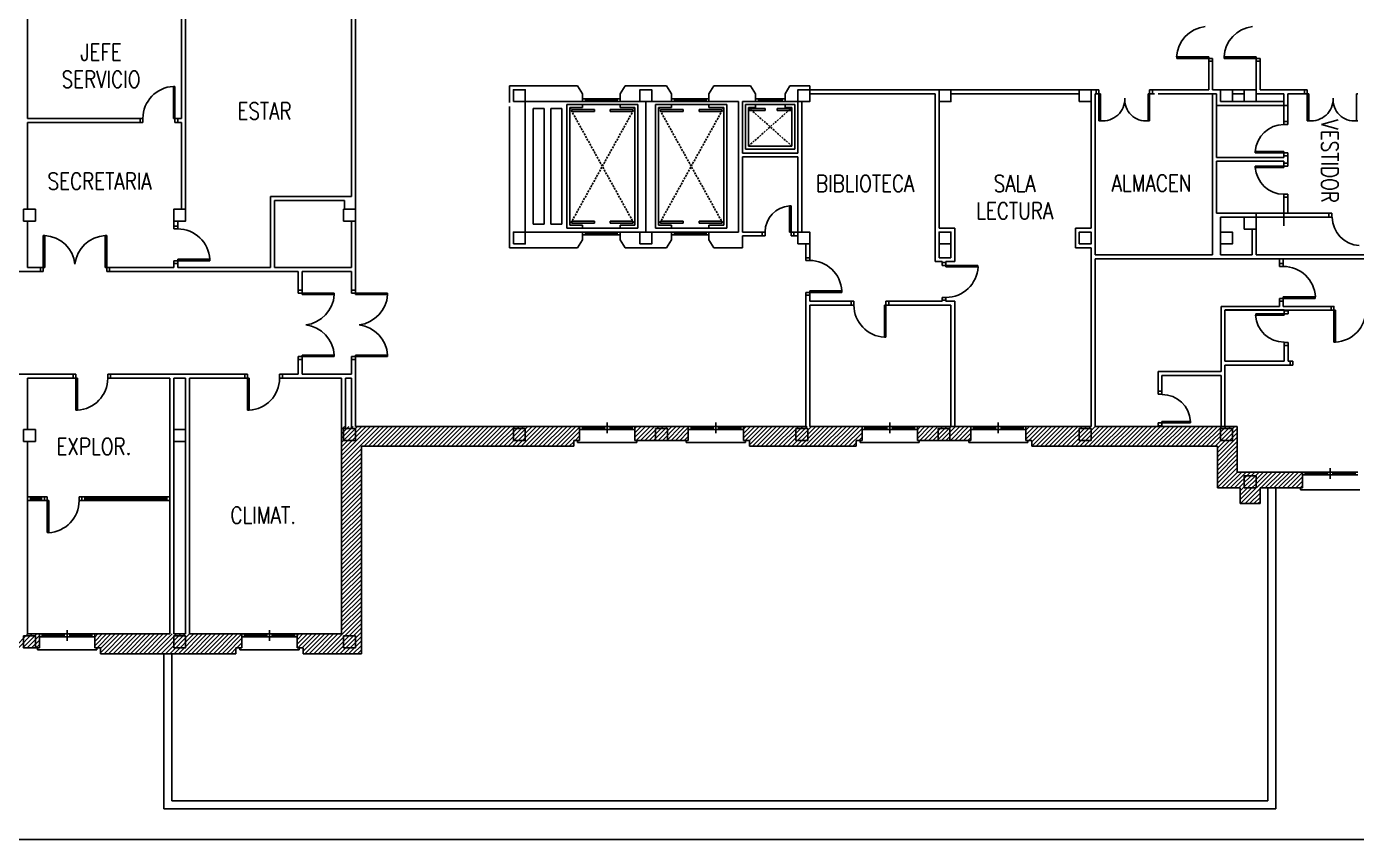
# Model space of a CAD drawing. Extents: x 0 to 420, y 0 to 297.
# Drawn here: x 180.2 to 314.9, y 0 to 82.3 of the extents above; entities that cross this region are included whole.
import ezdxf
from ezdxf.enums import TextEntityAlignment as Align

# ---------------------------------------------------------------- set-up
doc = ezdxf.new("R2010")
doc.units = 0
doc.header["$LTSCALE"] = 0.8
doc.header["$MEASUREMENT"] = 0
doc.linetypes.add('RAYITAS', pattern=[0.375, 0.25, -0.125])
doc.layers.get('0').update_dxf_attribs({"linetype": 'CONTINUOUS'})
doc.layers.add('PLANTA-EDIFICIO', color=7, linetype='CONTINUOUS')
doc.layers.add('USO-EDIFICIO', color=7, linetype='CONTINUOUS')
doc.styles.add('ROMANS', font='ROMANS.shx', dxfattribs={"width": 0.8, "height": 1.7})

# ---------------------------------------------------------------- blocks, each defined once
blk = doc.blocks.new('*X12')
at = {"color": 0}
for p, q in [((178.94, 19.4), (180.34, 20.8)), ((179.38, 19.4), (180.78, 20.8)), ((179.82, 19.4), (181.22, 20.8)), ((180.26, 19.4), (181.5, 20.63)), ((187.1, 20.49), (187.41, 20.8)), ((187.1, 20.05), (187.85, 20.8)), ((187.1, 19.6), (188.3, 20.8)), ((187.34, 19.4), (188.74, 20.8)), ((187.7, 19.32), (189.18, 20.8)), ((187.7, 18.88), (189.62, 20.8)), ((188.06, 18.8), (190.06, 20.8)), ((188.51, 18.8), (190.51, 20.8)), ((188.95, 18.8), (190.95, 20.8)), ((189.39, 18.8), (191.39, 20.8)), ((189.83, 18.8), (191.83, 20.8)), ((190.27, 18.8), (192.27, 20.8)), ((190.72, 18.8), (192.72, 20.8)), ((191.16, 18.8), (193.16, 20.8)), ((191.6, 18.8), (193.6, 20.8)), ((192.04, 18.8), (194.04, 20.8)), ((192.48, 18.8), (194.48, 20.8)), ((192.93, 18.8), (194.93, 20.8)), ((193.37, 18.8), (195.37, 20.8)), ((193.81, 18.8), (195.81, 20.8)), ((194.25, 18.8), (196.25, 20.8)), ((194.69, 18.8), (196.69, 20.8)), ((195.13, 18.8), (197.13, 20.8)), ((195.58, 18.8), (197.58, 20.8)), ((196.02, 18.8), (198.02, 20.8)), ((196.46, 18.8), (198.46, 20.8)), ((196.9, 18.8), (198.9, 20.8)), ((197.34, 18.8), (199.34, 20.8)), ((197.79, 18.8), (199.79, 20.8)), ((198.23, 18.8), (200.23, 20.8)), ((198.67, 18.8), (200.67, 20.8)), ((199.11, 18.8), (201.11, 20.8)), ((199.55, 18.8), (201.55, 20.8)), ((200, 18.8), (202, 20.8)), ((200.44, 18.8), (202, 20.36)), ((180.71, 19.4), (181.5, 20.19)), ((181.15, 19.4), (181.5, 19.75)), ((200.88, 18.8), (201.4, 19.32)), ((201.32, 18.8), (201.4, 18.88)), ((201.48, 19.4), (202, 19.92)), ((201.92, 19.4), (202, 19.48))]:
    blk.add_line(p, q, dxfattribs=at)
blk = doc.blocks.new('*X15')
at = {"color": 0}
for p, q in [((212.1, 37.97), (215.93, 41.8)), ((212.1, 38.42), (215.48, 41.8)), ((212.1, 38.86), (215.04, 41.8)), ((212.1, 39.3), (214.6, 41.8)), ((212.1, 39.74), (214.16, 41.8)), ((212.1, 40.18), (213.72, 41.8)), ((212.1, 40.63), (213.27, 41.8)), ((212.1, 41.07), (212.83, 41.8)), ((212.1, 41.51), (212.39, 41.8)), ((214.37, 39.8), (216.37, 41.8)), ((214.81, 39.8), (216.81, 41.8)), ((215.25, 39.8), (217.25, 41.8)), ((215.69, 39.8), (217.69, 41.8)), ((216.13, 39.8), (218.13, 41.8)), ((216.58, 39.8), (218.58, 41.8)), ((217.02, 39.8), (219.02, 41.8)), ((217.46, 39.8), (219.46, 41.8)), ((217.9, 39.8), (219.9, 41.8)), ((218.34, 39.8), (220.34, 41.8)), ((218.79, 39.8), (220.79, 41.8)), ((219.23, 39.8), (221.23, 41.8)), ((219.67, 39.8), (221.67, 41.8)), ((220.11, 39.8), (222.11, 41.8)), ((220.55, 39.8), (222.55, 41.8)), ((221, 39.8), (223, 41.8)), ((221.44, 39.8), (223.44, 41.8)), ((221.88, 39.8), (223.88, 41.8)), ((222.32, 39.8), (224.32, 41.8)), ((222.76, 39.8), (224.76, 41.8)), ((223.21, 39.8), (225.21, 41.8)), ((223.65, 39.8), (225.65, 41.8)), ((224.09, 39.8), (226.09, 41.8)), ((224.53, 39.8), (226.53, 41.8)), ((224.97, 39.8), (226.97, 41.8)), ((225.42, 39.8), (227.42, 41.8)), ((225.86, 39.8), (227.86, 41.8)), ((226.3, 39.8), (228.3, 41.8)), ((226.74, 39.8), (228.74, 41.8)), ((227.18, 39.8), (229.18, 41.8)), ((227.63, 39.8), (229.63, 41.8)), ((228.07, 39.8), (230.07, 41.8)), ((228.51, 39.8), (230.51, 41.8)), ((228.95, 39.8), (230.95, 41.8)), ((229.39, 39.8), (231.39, 41.8)), ((229.83, 39.8), (231.83, 41.8)), ((230.28, 39.8), (232.28, 41.8)), ((230.72, 39.8), (232.72, 41.8)), ((231.16, 39.8), (233.16, 41.8)), ((231.6, 39.8), (233.6, 41.8)), ((232.04, 39.8), (234.04, 41.8)), ((232.49, 39.8), (234.49, 41.8)), ((232.93, 39.8), (234.93, 41.8)), ((233.37, 39.8), (235.37, 41.8)), ((233.81, 39.8), (235.81, 41.8)), ((234.25, 39.8), (236.2, 41.75)), ((241.8, 40.72), (242.88, 41.8)), ((241.8, 41.16), (242.44, 41.8)), ((241.8, 41.6), (242, 41.8)), ((241.93, 40.4), (243.33, 41.8)), ((242.37, 40.4), (243.77, 41.8)), ((242.81, 40.4), (244.21, 41.8)), ((243.25, 40.4), (244.65, 41.8)), ((243.69, 40.4), (245.09, 41.8)), ((244.14, 40.4), (245.54, 41.8)), ((244.58, 40.4), (245.98, 41.8)), ((245.02, 40.4), (246.42, 41.8)), ((245.46, 40.4), (246.86, 41.8)), ((252.8, 40.67), (253.93, 41.8)), ((252.8, 41.11), (253.49, 41.8)), ((252.8, 41.55), (253.05, 41.8)), ((252.97, 40.4), (254.37, 41.8)), ((253.4, 39.94), (255.26, 41.8)), ((253.4, 40.38), (254.82, 41.8)), ((253.7, 39.8), (255.7, 41.8)), ((254.14, 39.8), (256.14, 41.8)), ((254.58, 39.8), (256.58, 41.8)), ((255.03, 39.8), (257.03, 41.8)), ((255.47, 39.8), (257.47, 41.8)), ((255.91, 39.8), (257.91, 41.8)), ((256.35, 39.8), (258.35, 41.8)), ((256.79, 39.8), (258.79, 41.8)), ((257.24, 39.8), (259.24, 41.8)), ((257.68, 39.8), (259.68, 41.8)), ((258.12, 39.8), (260.12, 41.8)), ((258.56, 39.8), (260.56, 41.8)), ((259, 39.8), (261, 41.8)), ((259.45, 39.8), (261.45, 41.8)), ((259.89, 39.8), (261.89, 41.8)), ((260.33, 39.8), (262.33, 41.8)), ((260.77, 39.8), (262.77, 41.8)), ((261.21, 39.8), (263.21, 41.8)), ((261.65, 39.8), (263.65, 41.8)), ((262.1, 39.8), (264.1, 41.8)), ((262.54, 39.8), (264.54, 41.8)), ((270.4, 40.59), (271.61, 41.8)), ((270.4, 41.03), (271.17, 41.8)), ((270.4, 41.47), (270.73, 41.8)), ((270.65, 40.4), (272.05, 41.8)), ((271.09, 40.4), (272.49, 41.8)), ((271.54, 40.4), (272.94, 41.8)), ((271.98, 40.4), (273.38, 41.8)), ((272.42, 40.4), (273.82, 41.8)), ((272.86, 40.4), (274.26, 41.8)), ((273.3, 40.4), (274.7, 41.8)), ((273.75, 40.4), (275.15, 41.8)), ((274.19, 40.4), (275.59, 41.8)), ((281.4, 40.54), (282.66, 41.8)), ((281.4, 40.98), (282.22, 41.8)), ((281.4, 41.43), (281.77, 41.8)), ((281.7, 40.4), (283.1, 41.8)), ((282, 39.82), (283.98, 41.8)), ((282, 40.26), (283.54, 41.8)), ((282.43, 39.8), (284.43, 41.8)), ((282.87, 39.8), (284.87, 41.8)), ((283.31, 39.8), (285.31, 41.8)), ((283.75, 39.8), (285.75, 41.8)), ((284.19, 39.8), (286.19, 41.8)), ((284.64, 39.8), (286.64, 41.8)), ((285.08, 39.8), (287.08, 41.8)), ((285.52, 39.8), (287.52, 41.8)), ((285.96, 39.8), (287.96, 41.8)), ((286.4, 39.8), (288.4, 41.8)), ((286.85, 39.8), (288.85, 41.8)), ((287.29, 39.8), (289.29, 41.8)), ((287.73, 39.8), (289.73, 41.8)), ((288.17, 39.8), (290.17, 41.8)), ((288.61, 39.8), (290.61, 41.8)), ((289.06, 39.8), (291.06, 41.8)), ((289.5, 39.8), (291.5, 41.8)), ((289.94, 39.8), (291.94, 41.8)), ((290.38, 39.8), (292.38, 41.8)), ((290.82, 39.8), (292.82, 41.8)), ((291.26, 39.8), (293.26, 41.8)), ((291.71, 39.8), (293.71, 41.8)), ((292.15, 39.8), (294.15, 41.8)), ((292.59, 39.8), (294.59, 41.8)), ((293.03, 39.8), (295.03, 41.8)), ((293.47, 39.8), (295.47, 41.8)), ((293.92, 39.8), (295.92, 41.8)), ((294.36, 39.8), (296.36, 41.8)), ((294.8, 39.8), (296.8, 41.8)), ((295.24, 39.8), (297.24, 41.8)), ((295.68, 39.8), (297.68, 41.8)), ((296.13, 39.8), (298.13, 41.8)), ((296.57, 39.8), (298.57, 41.8)), ((297.01, 39.8), (299.01, 41.8)), ((297.45, 39.8), (299.45, 41.8)), ((297.89, 39.8), (299.89, 41.8)), ((298.34, 39.8), (300.34, 41.8)), ((298.78, 39.8), (300.78, 41.8)), ((299.22, 39.8), (301.22, 41.8)), ((299.66, 39.8), (301.66, 41.8)), ((300.1, 39.8), (302.1, 41.8)), ((300.55, 39.8), (302.55, 41.8)), ((234.7, 39.8), (236.2, 41.3)), ((235.74, 40.4), (236.2, 40.86)), ((236.18, 40.4), (236.2, 40.42)), ((245.9, 40.4), (247.2, 41.7)), ((246.34, 40.4), (247.2, 41.26)), ((246.79, 40.4), (247.2, 40.81)), ((262.98, 39.8), (264.8, 41.62)), ((263.42, 39.8), (264.8, 41.18)), ((264.46, 40.4), (264.8, 40.74)), ((274.63, 40.4), (275.8, 41.57)), ((275.07, 40.4), (275.8, 41.13)), ((275.51, 40.4), (275.8, 40.69)), ((300.8, 39.61), (302.8, 41.61)), ((300.8, 39.17), (302.8, 41.17)), ((300.8, 38.73), (302.8, 40.73)), ((212.1, 37.53), (214.1, 39.53)), ((212.1, 37.09), (214.1, 39.09)), ((235.14, 39.8), (235.6, 40.26)), ((235.58, 39.8), (235.6, 39.82)), ((263.86, 39.8), (264.2, 40.14)), ((300.8, 38.29), (302.8, 40.29)), ((300.8, 37.84), (302.8, 39.84)), ((300.8, 37.4), (302.8, 39.4)), ((212.1, 36.65), (214.1, 38.65)), ((212.1, 36.21), (214.1, 38.21)), ((212.1, 35.77), (214.1, 37.77)), ((300.8, 36.96), (302.8, 38.96)), ((300.8, 36.52), (302.8, 38.52)), ((300.8, 36.08), (302.8, 38.08)), ((212.1, 35.32), (214.1, 37.32)), ((212.1, 34.88), (214.1, 36.88)), ((212.1, 34.44), (214.1, 36.44)), ((300.8, 35.63), (302.8, 37.63)), ((301.21, 35.6), (302.81, 37.2)), ((301.65, 35.6), (303.25, 37.2)), ((302.09, 35.6), (303.69, 37.2)), ((302.53, 35.6), (304.13, 37.2)), ((302.97, 35.6), (304.57, 37.2)), ((303.1, 35.28), (305.02, 37.2)), ((303.1, 34.84), (305.46, 37.2)), ((303.1, 34.4), (305.9, 37.2)), ((303.14, 34), (306.34, 37.2)), ((305.18, 35.6), (306.78, 37.2)), ((305.63, 35.6), (307.23, 37.2)), ((306.07, 35.6), (307.67, 37.2)), ((306.51, 35.6), (308.11, 37.2)), ((306.95, 35.6), (308.55, 37.2)), ((307.39, 35.6), (308.99, 37.2)), ((307.84, 35.6), (309.4, 37.16)), ((308.28, 35.6), (309.4, 36.72)), ((212.1, 34), (214.1, 36)), ((212.1, 33.56), (214.1, 35.56)), ((212.1, 33.11), (214.1, 35.11)), ((303.58, 34), (305.1, 35.52)), ((304.03, 34), (305.1, 35.07)), ((308.72, 35.6), (309.4, 36.28)), ((309.16, 35.6), (309.4, 35.84)), ((212.1, 32.67), (214.1, 34.67)), ((212.1, 32.23), (214.1, 34.23)), ((212.1, 31.79), (214.1, 33.79)), ((304.47, 34), (305.1, 34.63)), ((304.91, 34), (305.1, 34.19)), ((212.1, 31.35), (214.1, 33.35)), ((212.1, 30.9), (214.1, 32.9)), ((212.1, 30.46), (214.1, 32.46)), ((212.1, 30.02), (214.1, 32.02)), ((212.1, 29.58), (214.1, 31.58)), ((212.1, 29.14), (214.1, 31.14)), ((212.1, 28.69), (214.1, 30.69)), ((212.1, 28.25), (214.1, 30.25)), ((212.1, 27.81), (214.1, 29.81)), ((212.1, 27.37), (214.1, 29.37)), ((212.1, 26.93), (214.1, 28.93)), ((212.1, 26.48), (214.1, 28.48)), ((212.1, 26.04), (214.1, 28.04)), ((212.1, 25.6), (214.1, 27.6)), ((212.1, 25.16), (214.1, 27.16)), ((212.1, 24.72), (214.1, 26.72)), ((212.1, 24.27), (214.1, 26.27)), ((212.1, 23.83), (214.1, 25.83)), ((212.1, 23.39), (214.1, 25.39)), ((212.1, 22.95), (214.1, 24.95)), ((212.1, 22.51), (214.1, 24.51)), ((212.1, 22.07), (214.1, 24.07)), ((212.1, 21.62), (214.1, 23.62)), ((212.1, 21.18), (214.1, 23.18)), ((210.16, 18.8), (214.1, 22.74)), ((210.6, 18.8), (214.1, 22.3)), ((211.04, 18.8), (214.1, 21.86)), ((207.6, 19.77), (208.63, 20.8)), ((207.6, 20.22), (208.18, 20.8)), ((207.6, 20.66), (207.74, 20.8)), ((207.67, 19.4), (209.07, 20.8)), ((208.11, 19.4), (209.51, 20.8)), ((208.2, 19.05), (209.95, 20.8)), ((208.39, 18.8), (210.39, 20.8)), ((208.83, 18.8), (210.83, 20.8)), ((209.28, 18.8), (211.28, 20.8)), ((209.72, 18.8), (211.72, 20.8)), ((211.49, 18.8), (214.1, 21.41)), ((211.93, 18.8), (214.1, 20.97)), ((212.37, 18.8), (214.1, 20.53)), ((212.81, 18.8), (214.1, 20.09)), ((213.25, 18.8), (214.1, 19.65)), ((213.7, 18.8), (214.1, 19.2))]:
    blk.add_line(p, q, dxfattribs=at)

msp = doc.modelspace()

# ---------------------------------------------------------------- linework, layer by layer
msp.add_line((0, 0), (420, 0))
at = {"layer": 'PLANTA-EDIFICIO'}
for p, q in [((180.3, 73), (180.3, 83.8)), ((195.9, 73), (195.9, 83.8)), ((196.3, 63.8), (196.3, 83.8)), ((213.1, 83.8), (213.1, 65.1)), ((213.5, 83.8), (213.5, 63.8)), ((299.9, 78.8), (299.9, 75.9)), ((300.3, 78.8), (300.3, 75.9)), ((301.46, 79.24), (304.7, 79.24)), ((301.46, 79.08), (301.46, 79.24)), ((304.7, 79.08), (301.46, 79.08)), ((304.7, 79.24), (304.7, 79.08)), ((305.1, 79.08), (304.7, 79.08)), ((304.7, 79.08), (305.1, 79.08)), ((304.7, 78.8), (304.7, 79.08)), ((305.1, 78.8), (304.7, 78.8)), ((304.7, 75.9), (304.7, 78.8)), ((305.1, 79.08), (305.1, 78.8)), ((305.1, 75.9), (305.1, 78.8)), ((195.22, 76.24), (195.06, 76.24)), ((195.06, 76.24), (195.06, 73)), ((195.22, 73), (195.22, 76.24)), ((236, 76.3), (229.1, 76.3)), ((229.1, 76.3), (229.1, 74.6)), ((236.5, 75.5), (236, 76.3)), ((236.5, 75.5), (236.5, 74.7)), ((240.3, 75.5), (240.8, 76.3)), ((240.3, 75.5), (240.3, 74.7)), ((245, 76.3), (240.8, 76.3)), ((245.5, 75.5), (245, 76.3)), ((245.5, 75.5), (245.5, 74.7)), ((249.3, 75.5), (249.8, 76.3)), ((249.3, 75.5), (249.3, 74.7)), ((253.5, 76.3), (249.8, 76.3)), ((254, 75.5), (253.5, 76.3)), ((254, 75.5), (254, 74.7)), ((257, 75.5), (257.5, 76.3)), ((257, 75.5), (257, 74.7)), ((259.5, 76.3), (257.5, 76.3)), ((259.5, 75.9), (259.5, 76.3)), ((259.5, 75.9), (272.6, 75.9)), ((259.5, 75.5), (272.2, 75.5)), ((272.2, 75.5), (272.2, 58.5)), ((273.8, 75.9), (286.8, 75.9)), ((273.8, 75.5), (286.8, 75.5)), ((288, 75.9), (288.5, 75.9)), ((288.4, 75.5), (288.4, 59.2)), ((288.4, 75.5), (288.5, 75.5)), ((288.5, 75.5), (288.5, 75.9)), ((288.78, 75.9), (288.5, 75.9)), ((288.5, 75.5), (288.78, 75.5)), ((288.78, 75.9), (288.78, 75.5)), ((288.78, 75.5), (288.78, 75.9)), ((288.78, 75.5), (288.78, 72.76)), ((288.94, 75.5), (288.78, 75.5)), ((288.94, 72.76), (288.94, 75.5)), ((293.76, 75.5), (293.92, 75.5)), ((293.76, 72.76), (293.76, 75.5)), ((293.92, 75.9), (293.92, 75.5)), ((293.92, 75.9), (294.2, 75.9)), ((293.92, 75.5), (293.92, 75.9)), ((293.92, 75.5), (293.92, 72.76)), ((294.2, 75.5), (293.92, 75.5)), ((294.2, 75.9), (299.9, 75.9)), ((294.2, 75.5), (294.2, 75.9)), ((294.2, 75.5), (294.4, 75.5)), ((294.8, 75.5), (300.7, 75.5)), ((300.3, 75.9), (301.1, 75.9)), ((300.3, 75.5), (300.3, 59.2)), ((300.7, 75.5), (300.7, 74.3)), ((302.3, 75.9), (303.5, 75.9)), ((302.3, 75.5), (303.5, 75.5)), ((304.7, 75.5), (307.5, 75.5)), ((305.1, 75.9), (309.6, 75.9)), ((307.5, 74.7), (307.5, 75.5)), ((307.9, 75.5), (309.6, 75.5)), ((307.9, 74.3), (307.9, 75.5)), ((309.6, 75.5), (309.6, 75.9)), ((309.88, 75.9), (309.6, 75.9)), ((309.6, 75.5), (309.88, 75.5)), ((309.88, 75.5), (309.88, 75.9)), ((309.88, 75.9), (309.88, 75.5)), ((310.04, 75.5), (309.88, 75.5)), ((309.88, 75.5), (309.88, 72.76)), ((310.04, 72.76), (310.04, 75.5)), ((314.86, 72.76), (314.86, 75.5)), ((314.86, 75.5), (315.02, 75.5)), ((229.1, 74.2), (229.1, 59.9)), ((230.7, 74.7), (230.7, 61.5)), ((230.7, 74.7), (236.5, 74.7)), ((234.9, 74.4), (242.1, 74.4)), ((234.9, 61.9), (234.9, 74.4)), ((235.2, 74.1), (236.5, 74.1)), ((235.2, 74.1), (235.2, 62.2)), ((240.3, 74.4), (235.4, 74.4)), ((240.3, 75), (236.5, 75)), ((240.3, 74.7), (236.5, 74.7)), ((236.5, 74.1), (236.5, 74.4)), ((236.8, 75), (236.8, 74.7)), ((240, 74.9), (236.8, 74.9)), ((240, 74.8), (236.8, 74.8)), ((236.9, 74.7), (240.3, 74.7)), ((240, 75), (240, 74.7)), ((240.3, 74.7), (242.3, 74.7)), ((240.3, 74.1), (240.3, 74.4)), ((241.8, 74.1), (240.3, 74.1)), ((241.8, 62.2), (241.8, 74.1)), ((242.1, 74.4), (242.1, 61.9)), ((242.9, 74.7), (242.9, 61.5)), ((243.5, 74.7), (245.5, 74.7)), ((243.9, 61.9), (243.9, 74.4)), ((243.9, 74.4), (251.1, 74.4)), ((244.2, 74.1), (244.2, 62.2)), ((244.2, 74.1), (245.5, 74.1)), ((249.3, 74.4), (244.4, 74.4)), ((245.5, 75), (249.3, 75)), ((245.5, 74.7), (249.3, 74.7)), ((245.5, 74.1), (245.5, 74.4)), ((245.8, 75), (245.8, 74.7)), ((245.8, 74.9), (249, 74.9)), ((245.8, 74.8), (249, 74.8)), ((249, 75), (249, 74.7)), ((249.3, 74.7), (252.3, 74.7)), ((249.3, 74.1), (249.3, 74.4)), ((250.8, 74.1), (249.3, 74.1)), ((250.8, 62.2), (250.8, 74.1)), ((251.1, 74.4), (251.1, 61.9)), ((252.3, 61.5), (252.3, 74.7)), ((252.7, 69.5), (252.7, 74.7)), ((252.7, 74.7), (254, 74.7)), ((253, 69.9), (253, 74.4)), ((253, 74.4), (258, 74.4)), ((253.3, 74.1), (253.3, 70.2)), ((254, 74.1), (253.3, 74.1)), ((254, 75), (257, 75)), ((254, 74.7), (257, 74.7)), ((254, 74.4), (254, 74.1)), ((254.3, 75), (254.3, 74.7)), ((254.3, 74.9), (256.7, 74.9)), ((254.3, 74.8), (256.7, 74.8)), ((256.7, 75), (256.7, 74.7)), ((257, 74.7), (258.3, 74.7)), ((257, 74.1), (257, 74.4)), ((257.7, 74.1), (257, 74.1)), ((257.7, 70.2), (257.7, 74.1)), ((258, 74.4), (258, 69.9)), ((258.3, 69.5), (258.3, 74.7)), ((258.7, 61.5), (258.7, 74.7)), ((272.6, 74.7), (272.6, 61.9)), ((288, 74.7), (288, 61.9)), ((300.7, 74.3), (307.9, 74.3)), ((300.7, 74.3), (300.7, 69.06)), ((302.3, 74.7), (303.5, 74.7)), ((304.7, 74.7), (307.5, 74.7)), ((307.5, 74.7), (307.5, 72.38)), ((307.9, 74.3), (307.9, 72.38)), ((180.3, 73), (191.7, 73)), ((191.7, 72.6), (191.7, 73)), ((191.7, 73), (191.98, 73)), ((191.98, 73), (191.98, 72.6)), ((195.06, 73), (195.22, 73)), ((195.5, 73), (195.22, 73)), ((195.22, 73), (195.22, 72.6)), ((195.5, 73), (195.9, 73)), ((195.5, 72.6), (195.5, 73)), ((232.6, 74), (231.5, 74)), ((231.5, 74), (231.5, 62.3)), ((232.6, 62.3), (232.6, 74)), ((234.4, 74), (233.3, 74)), ((233.3, 74), (233.3, 62.3)), ((234.4, 62.3), (234.4, 74)), ((235.4, 73.9), (235.4, 73.7)), ((237.7, 73.9), (235.4, 73.9)), ((235.4, 73.7), (237.7, 73.7)), ((237.7, 73.7), (237.7, 73.9)), ((239.3, 73.9), (239.3, 73.7)), ((241.6, 73.9), (239.3, 73.9)), ((239.3, 73.7), (241.6, 73.7)), ((241.6, 73.7), (241.6, 73.9)), ((246.7, 73.9), (244.4, 73.9)), ((244.4, 73.9), (244.4, 73.7)), ((244.4, 73.7), (246.7, 73.7)), ((246.7, 73.7), (246.7, 73.9)), ((250.6, 73.9), (248.3, 73.9)), ((248.3, 73.9), (248.3, 73.7)), ((248.3, 73.7), (250.6, 73.7)), ((250.6, 73.7), (250.6, 73.9)), ((255, 74), (253.4, 74)), ((253.4, 74), (253.4, 73.8)), ((253.4, 73.8), (255, 73.8)), ((255, 73.8), (255, 74)), ((257.6, 74), (256.2, 74)), ((256.2, 74), (256.2, 73.8)), ((256.2, 73.8), (257.6, 73.8)), ((257.6, 73.8), (257.6, 74)), ((288.78, 72.76), (288.94, 72.76)), ((293.92, 72.76), (293.76, 72.76)), ((309.88, 72.76), (310.04, 72.76)), ((315.02, 72.76), (314.86, 72.76)), ((180.3, 72.6), (191.7, 72.6)), ((180.3, 63.8), (180.3, 72.6)), ((191.98, 72.6), (191.7, 72.6)), ((195.22, 72.6), (195.5, 72.6)), ((195.5, 72.6), (195.9, 72.6)), ((195.9, 63.8), (195.9, 72.6)), ((307.9, 72.68), (307.5, 72.68)), ((307.5, 72.38), (307.5, 72.68)), ((307.5, 72.38), (307.9, 72.38)), ((307.9, 72.38), (307.9, 72.68)), ((253.3, 70.2), (257.7, 70.2)), ((252.7, 69.5), (258.3, 69.5)), ((252.7, 61.5), (252.7, 69.1)), ((252.7, 69.1), (258.3, 69.1)), ((258, 69.9), (253, 69.9)), ((258.3, 61.5), (258.3, 69.1)), ((307.5, 69.06), (300.7, 69.06)), ((307.5, 69.66), (304.62, 69.66)), ((304.62, 69.52), (304.62, 69.66)), ((307.5, 69.52), (304.62, 69.52)), ((307.5, 69.52), (307.5, 69.66)), ((307.9, 69.52), (307.5, 69.52)), ((307.5, 69.52), (307.5, 69.22)), ((307.5, 69.52), (307.5, 69.06)), ((307.9, 69.22), (307.5, 69.22)), ((307.9, 69.22), (307.9, 69.52)), ((307.9, 69.22), (307.9, 68.48)), ((307.5, 68.66), (300.7, 68.66)), ((300.7, 68.66), (300.7, 63.4)), ((304.62, 68.18), (304.62, 68.04)), ((307.5, 68.18), (304.62, 68.18)), ((307.5, 68.04), (304.62, 68.04)), ((307.5, 68.66), (307.5, 68.48)), ((307.5, 68.18), (307.5, 68.48)), ((307.9, 68.48), (307.5, 68.48)), ((307.5, 68.18), (307.5, 68.04)), ((307.9, 68.18), (307.5, 68.18)), ((307.9, 68.48), (307.9, 68.18)), ((204.9, 65.1), (204.9, 57.9)), ((204.9, 65.1), (213.1, 65.1)), ((205.3, 64.7), (205.3, 57.9)), ((205.3, 64.7), (212.4, 64.7)), ((212.4, 64.7), (212.4, 63.8)), ((307.5, 65.32), (307.5, 65.02)), ((307.5, 65.32), (307.9, 65.32)), ((307.9, 65.02), (307.5, 65.02)), ((307.5, 65.02), (307.5, 62.13)), ((307.9, 65.32), (307.9, 65.02)), ((307.9, 65.02), (307.9, 63.4)), ((257.62, 64.14), (257.46, 64.14)), ((257.46, 64.14), (257.46, 61.5)), ((257.62, 61.5), (257.62, 64.14)), ((312.38, 63.4), (300.7, 63.4)), ((304.7, 63), (304.7, 63.4)), ((312.38, 63.4), (312.08, 63.4)), ((312.08, 63.4), (312.08, 63)), ((312.38, 63), (312.38, 63.4)), ((180.3, 57.9), (180.3, 62.6)), ((195.1, 62.1), (195.1, 62.6)), ((195.1, 62.1), (195.5, 62.1)), ((195.1, 61.82), (195.1, 62.1)), ((195.5, 62.1), (195.5, 62.6)), ((195.5, 62.1), (195.5, 61.82)), ((213.1, 62.6), (213.1, 57.9)), ((213.5, 62.6), (213.5, 57.5)), ((231.5, 62.3), (232.6, 62.3)), ((233.3, 62.3), (234.4, 62.3)), ((235.2, 62.2), (236.5, 62.2)), ((235.4, 62.6), (237.7, 62.6)), ((235.4, 62.4), (235.4, 62.6)), ((237.7, 62.4), (235.4, 62.4)), ((236.5, 62.2), (236.5, 61.9)), ((237.7, 62.6), (237.7, 62.4)), ((239.3, 62.6), (241.6, 62.6)), ((239.3, 62.4), (239.3, 62.6)), ((241.6, 62.4), (239.3, 62.4)), ((240.3, 61.9), (240.3, 62.2)), ((240.3, 62.2), (241.8, 62.2)), ((241.6, 62.6), (241.6, 62.4)), ((244.2, 62.2), (245.5, 62.2)), ((244.4, 62.4), (244.4, 62.6)), ((244.4, 62.6), (246.7, 62.6)), ((246.7, 62.4), (244.4, 62.4)), ((245.5, 62.2), (245.5, 61.9)), ((246.7, 62.6), (246.7, 62.4)), ((248.3, 62.4), (248.3, 62.6)), ((248.3, 62.6), (250.6, 62.6)), ((250.6, 62.4), (248.3, 62.4)), ((249.3, 62.2), (250.8, 62.2)), ((249.3, 61.9), (249.3, 62.2)), ((250.6, 62.6), (250.6, 62.4)), ((301.1, 63), (301.1, 61.5)), ((312.08, 63), (301.1, 63)), ((312.42, 63), (312.08, 63)), ((181.88, 61.14), (182.04, 61.14)), ((181.88, 57.9), (181.88, 61.14)), ((182.04, 61.14), (182.04, 57.9)), ((188.32, 61.14), (188.16, 61.14)), ((188.16, 61.14), (188.16, 57.9)), ((188.32, 57.9), (188.32, 61.14)), ((195.5, 61.82), (195.1, 61.82)), ((230.7, 61.5), (236.5, 61.5)), ((242.1, 61.9), (234.9, 61.9)), ((236.5, 60.7), (236, 59.9)), ((236.5, 60.7), (236.5, 61.5)), ((240.3, 61.5), (236.5, 61.5)), ((240.3, 61.2), (236.5, 61.2)), ((236.8, 61.2), (236.8, 61.5)), ((240, 61.4), (236.8, 61.4)), ((240, 61.3), (236.8, 61.3)), ((236.9, 61.5), (240.3, 61.5)), ((240, 61.2), (240, 61.5)), ((240.3, 61.5), (242.3, 61.5)), ((240.3, 60.7), (240.3, 61.5)), ((240.3, 60.7), (240.8, 59.9)), ((243.5, 61.5), (245.5, 61.5)), ((251.1, 61.9), (243.9, 61.9)), ((245.5, 60.7), (245, 59.9)), ((245.5, 60.7), (245.5, 61.5)), ((245.5, 61.5), (249.3, 61.5)), ((245.5, 61.2), (249.3, 61.2)), ((245.8, 61.2), (245.8, 61.5)), ((245.8, 61.4), (249, 61.4)), ((245.8, 61.3), (249, 61.3)), ((249, 61.2), (249, 61.5)), ((249.3, 61.5), (252.3, 61.5)), ((249.3, 60.7), (249.3, 61.5)), ((249.3, 60.7), (249.8, 59.9)), ((252.7, 61.5), (254.7, 61.5)), ((252.7, 61.1), (254.7, 61.1)), ((252.7, 59.9), (252.7, 61.1)), ((254.7, 61.1), (254.7, 61.5)), ((254.7, 61.5), (254.98, 61.5)), ((254.98, 61.1), (254.7, 61.1)), ((254.98, 61.5), (254.98, 61.1)), ((257.46, 61.5), (257.62, 61.5)), ((257.9, 61.5), (257.62, 61.5)), ((257.62, 61.5), (257.62, 61.1)), ((257.62, 61.1), (257.9, 61.1)), ((257.9, 61.5), (258.3, 61.5)), ((257.9, 61.1), (257.9, 61.5)), ((257.9, 61.1), (258.3, 61.1)), ((272.6, 61.9), (274.2, 61.9)), ((274.2, 61.9), (274.2, 58.5)), ((286.4, 61.9), (286.4, 59.9)), ((288, 61.9), (286.4, 61.9)), ((304.3, 59.2), (304.3, 61.8)), ((304.7, 59.2), (304.7, 61.8)), ((229.1, 59.9), (236, 59.9)), ((240.8, 59.9), (245, 59.9)), ((249.8, 59.9), (252.7, 59.9)), ((259.1, 60.3), (259.1, 58.9)), ((259.5, 60.3), (259.5, 58.9)), ((272.6, 60.3), (272.6, 58.9)), ((273.8, 60.3), (273.8, 58.9)), ((286.4, 59.9), (288, 59.9)), ((288, 59.9), (288, 41.8)), ((301.1, 60.3), (301.1, 59.2)), ((195.1, 58.58), (195.1, 58.3)), ((195.5, 58.58), (195.1, 58.58)), ((195.1, 58.3), (195.5, 58.3)), ((195.1, 57.9), (195.1, 58.3)), ((198.74, 58.74), (195.5, 58.74)), ((195.5, 58.74), (195.5, 58.58)), ((195.5, 58.3), (195.5, 58.58)), ((195.5, 58.58), (198.74, 58.58)), ((195.5, 57.9), (195.5, 58.3)), ((198.74, 58.58), (198.74, 58.74)), ((259.1, 58.9), (259.5, 58.9)), ((259.1, 58.62), (259.1, 58.9)), ((259.5, 58.62), (259.1, 58.62)), ((259.5, 58.9), (259.5, 58.62)), ((272.9, 58.5), (272.2, 58.5)), ((273.8, 58.9), (272.6, 58.9)), ((272.9, 58.5), (272.9, 58.4)), ((272.9, 58.4), (273.3, 58.4)), ((272.9, 58.12), (272.9, 58.4)), ((273.3, 58.12), (272.9, 58.12)), ((273.3, 58.5), (273.3, 58.4)), ((274.2, 58.5), (273.3, 58.5)), ((273.3, 58.4), (273.3, 58.12)), ((273.3, 58.12), (276.54, 58.12)), ((273.3, 57.96), (273.3, 58.12)), ((276.54, 57.96), (273.3, 57.96)), ((276.54, 58.12), (276.54, 57.96)), ((300.3, 59.2), (288.4, 59.2)), ((294.4, 58.8), (288.4, 58.8)), ((288.4, 58.8), (288.4, 41.8)), ((317.52, 58.8), (294.4, 58.8)), ((304.3, 59.2), (301.1, 59.2)), ((315.9, 59.2), (304.7, 59.2)), ((307.06, 58.3), (307.06, 58.8)), ((307.06, 58.3), (307.46, 58.3)), ((307.06, 58.02), (307.06, 58.3)), ((307.46, 58.02), (307.06, 58.02)), ((307.46, 58.3), (307.46, 58.8)), ((307.46, 58.3), (307.46, 58.02)), ((181.6, 57.5), (177.4, 57.5)), ((181.6, 57.9), (180.3, 57.9)), ((181.6, 57.5), (181.6, 57.9)), ((181.6, 57.9), (181.88, 57.9)), ((181.88, 57.5), (181.6, 57.5)), ((181.88, 57.9), (181.88, 57.5)), ((182.04, 57.9), (181.88, 57.9)), ((181.88, 57.5), (181.88, 57.9)), ((188.16, 57.9), (188.32, 57.9)), ((188.6, 57.9), (188.32, 57.9)), ((188.32, 57.9), (188.32, 57.5)), ((188.32, 57.5), (188.32, 57.9)), ((188.32, 57.5), (188.6, 57.5)), ((188.6, 57.5), (188.6, 57.9)), ((195.1, 57.9), (188.6, 57.9)), ((207.7, 57.5), (188.6, 57.5)), ((204.9, 57.9), (195.5, 57.9)), ((213.1, 57.9), (205.3, 57.9)), ((207.7, 57.5), (207.7, 55.6)), ((208.1, 57.5), (208.1, 55.6)), ((213.1, 57.5), (208.1, 57.5)), ((213.1, 57.5), (213.1, 55.6)), ((213.5, 57.5), (213.5, 55.6)), ((207.7, 55.32), (207.7, 55.6)), ((207.7, 55.6), (208.1, 55.6)), ((207.7, 55.32), (208.1, 55.32)), ((208.1, 55.32), (207.7, 55.32)), ((208.1, 55.6), (208.1, 55.32)), ((208.1, 55.32), (211.34, 55.32)), ((208.1, 55.16), (208.1, 55.32)), ((211.34, 55.32), (211.34, 55.16)), ((259.1, 55.38), (259.1, 55.1)), ((259.5, 55.38), (259.1, 55.38)), ((262.74, 55.54), (259.5, 55.54)), ((259.5, 55.54), (259.5, 55.38)), ((259.5, 55.1), (259.5, 55.38)), ((259.5, 55.38), (262.74, 55.38)), ((262.74, 55.38), (262.74, 55.54)), ((211.34, 55.16), (208.1, 55.16)), ((259.1, 55.1), (259.1, 41.8)), ((259.1, 55.1), (259.5, 55.1)), ((259.5, 55.1), (259.5, 54.5)), ((263.7, 54.5), (259.5, 54.5)), ((263.7, 54.1), (259.5, 54.1)), ((259.5, 54.1), (259.5, 41.8)), ((263.7, 54.5), (263.7, 54.1)), ((263.98, 54.5), (263.7, 54.5)), ((263.7, 54.1), (263.98, 54.1)), ((263.98, 54.1), (263.98, 54.5)), ((267.06, 50.86), (267.06, 54.1)), ((267.06, 54.1), (267.22, 54.1)), ((267.22, 54.5), (267.5, 54.5)), ((267.22, 54.1), (267.22, 54.5)), ((267.5, 54.1), (267.22, 54.1)), ((267.22, 54.1), (267.22, 50.86)), ((267.5, 54.5), (267.5, 54.1)), ((272.9, 54.5), (267.5, 54.5)), ((273.8, 54.1), (267.5, 54.1)), ((272.9, 54.88), (272.9, 54.6)), ((273.3, 54.88), (272.9, 54.88)), ((272.9, 54.6), (272.9, 54.5)), ((272.9, 54.6), (273.3, 54.6)), ((273.3, 54.6), (273.3, 54.88)), ((273.3, 54.6), (273.3, 54.5)), ((274.2, 54.5), (273.3, 54.5)), ((273.8, 54.1), (273.8, 41.8)), ((274.2, 54.5), (274.2, 41.8)), ((301.17, 47.38), (301.17, 53.96)), ((307.06, 53.96), (301.17, 53.96)), ((307.06, 54.78), (307.06, 54.5)), ((307.46, 54.78), (307.06, 54.78)), ((307.06, 54.5), (307.46, 54.5)), ((307.06, 54.5), (307.06, 53.96)), ((310.7, 54.94), (307.46, 54.94)), ((307.46, 54.94), (307.46, 54.78)), ((307.46, 54.5), (307.46, 54.78)), ((307.46, 54.78), (310.7, 54.78)), ((307.46, 54.5), (307.46, 53.96)), ((312.6, 53.96), (307.46, 53.96)), ((310.7, 54.78), (310.7, 54.94)), ((312.3, 54), (312.3, 53.6)), ((312.58, 53.6), (312.58, 54)), ((301.54, 53.61), (307.54, 53.61)), ((312.6, 53.6), (301.54, 53.6)), ((301.54, 53.6), (301.54, 48.41)), ((307.54, 53.23), (304.66, 53.23)), ((304.66, 53.23), (304.66, 53.07)), ((304.66, 53.07), (307.54, 53.07)), ((307.54, 53.61), (307.54, 53.51)), ((307.54, 53.21), (307.54, 53.51)), ((307.94, 53.51), (307.54, 53.51)), ((307.54, 53.07), (307.54, 53.23)), ((307.94, 53.21), (307.54, 53.21)), ((307.94, 53.6), (307.94, 53.51)), ((307.94, 53.51), (307.94, 53.21)), ((312.3, 53.6), (312.1, 53.6)), ((312.3, 53.6), (312.58, 53.6)), ((312.58, 53.6), (312.58, 50.36)), ((312.74, 53.6), (312.58, 53.6)), ((312.74, 50.36), (312.74, 53.6)), ((267.22, 50.86), (267.06, 50.86)), ((307.54, 50.35), (307.54, 50.01)), ((307.54, 50.31), (307.94, 50.31)), ((307.94, 50.01), (307.54, 50.01)), ((307.54, 50.01), (307.54, 48.41)), ((307.94, 50.31), (307.94, 50.01)), ((307.94, 50.01), (307.94, 48.41)), ((312.58, 50.36), (312.74, 50.36)), ((207.7, 48.88), (208.1, 48.88)), ((207.7, 48.88), (207.7, 48.6)), ((208.1, 48.88), (207.7, 48.88)), ((207.7, 48.6), (207.7, 47.1)), ((207.7, 48.6), (208.1, 48.6)), ((208.1, 49.04), (208.1, 48.88)), ((211.34, 49.04), (208.1, 49.04)), ((208.1, 48.88), (211.34, 48.88)), ((208.1, 48.6), (208.1, 48.88)), ((208.1, 47.1), (208.1, 48.6)), ((211.34, 48.88), (211.34, 49.04)), ((213.1, 48.6), (213.1, 47.1)), ((213.5, 47.1), (213.5, 48.6)), ((294.77, 45.38), (294.77, 47.38)), ((294.77, 47.38), (301.17, 47.38)), ((301.54, 48.41), (307.54, 48.41)), ((308.14, 48.01), (301.54, 48.01)), ((301.54, 48.01), (301.54, 46.5)), ((307.94, 48.41), (308.14, 48.41)), ((308.14, 48.41), (308.42, 48.41)), ((308.14, 48.01), (308.14, 48.41)), ((308.42, 48.01), (308.14, 48.01)), ((308.42, 48.41), (308.42, 48.01)), ((184.9, 47.1), (177.4, 47.1)), ((184.9, 46.7), (180.3, 46.7)), ((180.3, 46.7), (180.3, 41.5)), ((184.9, 47.1), (184.9, 46.7)), ((185.18, 47.1), (184.9, 47.1)), ((184.9, 46.7), (185.18, 46.7)), ((185.18, 46.7), (185.18, 47.1)), ((185.34, 46.7), (185.18, 46.7)), ((185.18, 46.7), (185.18, 43.46)), ((185.34, 43.46), (185.34, 46.7)), ((188.42, 46.7), (188.42, 47.1)), ((188.42, 47.1), (188.7, 47.1)), ((188.7, 46.7), (188.42, 46.7)), ((202.3, 47.1), (188.7, 47.1)), ((188.7, 47.1), (188.7, 46.7)), ((194.7, 46.7), (188.7, 46.7)), ((194.7, 46.7), (194.7, 20.8)), ((196.3, 46.7), (195.1, 46.7)), ((195.1, 46.7), (195.1, 41.5)), ((196.3, 46.7), (196.3, 41.5)), ((202.3, 46.7), (196.7, 46.7)), ((196.7, 46.7), (196.7, 20.8)), ((202.3, 47.1), (202.3, 46.7)), ((202.58, 47.1), (202.3, 47.1)), ((202.3, 46.7), (202.58, 46.7)), ((202.58, 46.7), (202.58, 47.1)), ((202.58, 46.7), (202.58, 43.46)), ((202.74, 46.7), (202.58, 46.7)), ((202.74, 43.46), (202.74, 46.7)), ((205.82, 47.1), (206.1, 47.1)), ((205.82, 46.7), (205.82, 47.1)), ((206.1, 46.7), (205.82, 46.7)), ((206.1, 47.1), (206.1, 46.7)), ((207.7, 47.1), (206.1, 47.1)), ((212.1, 46.7), (206.1, 46.7)), ((213.1, 47.1), (208.1, 47.1)), ((212.1, 46.7), (212.1, 20.8)), ((212.5, 41.6), (212.5, 46.7)), ((213.1, 46.7), (212.5, 46.7)), ((213.1, 46.7), (213.1, 41.6)), ((213.5, 47.1), (213.5, 41.8)), ((301.17, 46.98), (295.17, 46.98)), ((295.17, 45.38), (295.17, 46.98)), ((301.17, 41.78), (301.17, 46.98)), ((301.54, 46.5), (301.54, 41.8)), ((294.77, 45.08), (294.77, 45.38)), ((294.77, 45.38), (295.17, 45.38)), ((295.17, 45.08), (294.77, 45.08)), ((295.17, 45.04), (295.17, 45.38)), ((185.18, 43.46), (185.34, 43.46)), ((202.58, 43.46), (202.74, 43.46)), ((213.5, 41.8), (236.2, 41.8)), ((236.2, 41.8), (236.2, 40.4)), ((236.2, 41.8), (236.2, 41.52)), ((236.2, 41.8), (241.8, 41.8)), ((236.48, 41.8), (236.48, 41.52)), ((238.72, 41.8), (238.72, 41.52)), ((239, 42.2), (239, 41.12)), ((239, 41.8), (239, 41.52)), ((239.28, 41.8), (239.28, 41.52)), ((241.52, 41.8), (241.52, 41.52)), ((241.8, 41.8), (247.2, 41.8)), ((241.8, 41.8), (241.8, 40.4)), ((247.2, 41.8), (247.2, 40.4)), ((247.2, 41.8), (252.8, 41.8)), ((247.2, 41.8), (247.2, 41.52)), ((247.48, 41.8), (247.48, 41.52)), ((249.72, 41.8), (249.72, 41.52)), ((250, 42.2), (250, 41.12)), ((250, 41.8), (250, 41.52)), ((250.28, 41.8), (250.28, 41.52)), ((252.52, 41.8), (252.52, 41.52)), ((252.8, 41.8), (259.1, 41.8)), ((252.8, 41.8), (252.8, 40.4)), ((259.5, 41.8), (264.8, 41.8)), ((264.8, 41.8), (264.8, 40.4)), ((264.8, 41.8), (264.8, 41.52)), ((264.8, 41.8), (270.4, 41.8)), ((265.08, 41.8), (265.08, 41.52)), ((267.32, 41.8), (267.32, 41.52)), ((267.6, 42.2), (267.6, 41.12)), ((267.6, 41.8), (267.6, 41.52)), ((267.88, 41.8), (267.88, 41.52)), ((270.12, 41.8), (270.12, 41.52)), ((270.4, 41.8), (275.8, 41.8)), ((270.4, 41.8), (270.4, 40.4)), ((275.8, 41.8), (275.8, 40.4)), ((275.8, 41.8), (281.4, 41.8)), ((275.8, 41.8), (275.8, 41.52)), ((276.08, 41.8), (276.08, 41.52)), ((278.32, 41.8), (278.32, 41.52)), ((278.6, 42.2), (278.6, 41.12)), ((278.6, 41.8), (278.6, 41.52)), ((278.88, 41.8), (278.88, 41.52)), ((281.12, 41.8), (281.12, 41.52)), ((281.4, 41.8), (288, 41.8)), ((281.4, 41.8), (281.4, 40.4)), ((288.4, 41.8), (302.8, 41.8)), ((294.77, 42.19), (295.17, 42.19)), ((294.77, 41.89), (294.77, 42.19)), ((294.77, 41.89), (295.17, 41.89)), ((294.77, 41.89), (294.77, 41.8)), ((295.17, 42.33), (295.17, 42.17)), ((295.17, 42.33), (298.05, 42.33)), ((295.17, 42.19), (295.17, 41.89)), ((295.17, 42.17), (298.05, 42.17)), ((295.17, 41.89), (295.17, 41.8)), ((298.05, 42.17), (298.05, 42.33)), ((302.8, 41.8), (302.8, 37.2)), ((235.6, 40.4), (236.2, 40.4)), ((235.6, 40.4), (235.6, 39.8)), ((236, 40.4), (236, 40.2)), ((236.2, 41.52), (241.8, 41.52)), ((236.48, 41.66), (238.72, 41.66)), ((239.28, 41.66), (241.52, 41.66)), ((241.8, 40.4), (243.9, 40.4)), ((242, 40.2), (242, 40.4)), ((245.1, 40.4), (247.2, 40.4)), ((247, 40.4), (247, 40.2)), ((247.2, 41.52), (252.8, 41.52)), ((247.48, 41.66), (249.72, 41.66)), ((250.28, 41.66), (252.52, 41.66)), ((252.8, 40.4), (253.4, 40.4)), ((253, 40.2), (253, 40.4)), ((253.4, 40.4), (253.4, 39.8)), ((264.2, 40.4), (264.8, 40.4)), ((264.2, 40.4), (264.2, 39.8)), ((264.6, 40.4), (264.6, 40.2)), ((264.8, 41.52), (270.4, 41.52)), ((265.08, 41.66), (267.32, 41.66)), ((267.88, 41.66), (270.12, 41.66)), ((270.4, 40.4), (272.5, 40.4)), ((270.6, 40.2), (270.6, 40.4)), ((273.7, 40.4), (275.8, 40.4)), ((275.6, 40.4), (275.6, 40.2)), ((275.8, 41.52), (281.4, 41.52)), ((276.08, 41.66), (278.32, 41.66)), ((278.88, 41.66), (281.12, 41.66)), ((281.4, 40.4), (282, 40.4)), ((281.6, 40.2), (281.6, 40.4)), ((282, 40.4), (282, 39.8)), ((180.3, 40.3), (180.3, 20.8)), ((195.1, 40.3), (195.1, 20.8)), ((196.3, 40.3), (196.3, 20.8)), ((214.1, 39.8), (235.6, 39.8)), ((214.1, 39.8), (214.1, 18.8)), ((236, 40.2), (242, 40.2)), ((247, 40.2), (253, 40.2)), ((253.4, 39.8), (264.2, 39.8)), ((264.6, 40.2), (270.6, 40.2)), ((275.6, 40.2), (281.6, 40.2)), ((282, 39.8), (300.8, 39.8)), ((300.8, 39.8), (300.8, 35.6)), ((309.4, 37.2), (302.8, 37.2)), ((309.4, 37.2), (309.4, 35.6)), ((315, 37.2), (309.4, 37.2)), ((315, 36.92), (309.4, 36.92)), ((309.68, 37.2), (309.68, 36.92)), ((311.92, 37.06), (309.68, 37.06)), ((311.92, 37.2), (311.92, 36.92)), ((312.2, 37.6), (312.2, 36.52)), ((312.2, 37.2), (312.2, 36.92)), ((312.48, 37.2), (312.48, 36.92)), ((314.72, 37.06), (312.48, 37.06)), ((314.72, 37.2), (314.72, 36.92)), ((300.8, 35.6), (303.1, 35.6)), ((303.1, 35.6), (303.1, 34)), ((305.1, 35.6), (305.1, 34)), ((309.4, 35.6), (305.1, 35.6)), ((305.9, 3.9), (305.9, 35.6)), ((306.7, 3.1), (306.7, 35.6)), ((309.2, 35.4), (309.2, 35.6)), ((315.2, 35.4), (309.2, 35.4)), ((182, 34.7), (180.3, 34.7)), ((182, 34.3), (180.3, 34.3)), ((180.6, 34.7), (180.6, 34.3)), ((180.6, 34.6), (181.7, 34.6)), ((180.6, 34.4), (181.7, 34.4)), ((181.7, 34.7), (181.7, 34.3)), ((182, 34.7), (182, 34.3)), ((182.28, 34.7), (182, 34.7)), ((182, 34.3), (182.28, 34.3)), ((182.28, 34.3), (182.28, 34.7)), ((182.44, 34.3), (182.28, 34.3)), ((182.28, 34.3), (182.28, 31.06)), ((182.44, 31.06), (182.44, 34.3)), ((185.52, 34.3), (185.52, 34.7)), ((185.52, 34.7), (185.8, 34.7)), ((185.8, 34.3), (185.52, 34.3)), ((185.8, 34.7), (194.7, 34.7)), ((185.8, 34.7), (185.8, 34.3)), ((185.8, 34.3), (194.7, 34.3)), ((186.1, 34.7), (186.1, 34.3)), ((186.1, 34.6), (194.4, 34.6)), ((186.1, 34.4), (194.4, 34.4)), ((194.4, 34.7), (194.4, 34.3)), ((303.1, 34), (305.1, 34)), ((182.28, 31.06), (182.44, 31.06)), ((180.3, 20.8), (181.5, 20.8)), ((181.5, 20.8), (181.5, 19.4)), ((181.5, 20.8), (181.5, 20.52)), ((181.5, 20.8), (187.1, 20.8)), ((181.5, 20.52), (187.1, 20.52)), ((181.78, 20.8), (181.78, 20.52)), ((181.78, 20.66), (184.02, 20.66)), ((184.02, 20.8), (184.02, 20.52)), ((184.3, 21.2), (184.3, 20.12)), ((184.3, 20.8), (184.3, 20.52)), ((184.58, 20.8), (184.58, 20.52)), ((184.58, 20.66), (186.82, 20.66)), ((186.82, 20.8), (186.82, 20.52)), ((194.7, 20.8), (187.1, 20.8)), ((187.1, 20.8), (187.1, 19.4)), ((196.3, 20.8), (195.1, 20.8)), ((202, 20.8), (196.7, 20.8)), ((202, 20.8), (202, 19.4)), ((202, 20.8), (207.6, 20.8)), ((202, 20.8), (202, 20.52)), ((202, 20.52), (207.6, 20.52)), ((202.28, 20.8), (202.28, 20.52)), ((202.28, 20.66), (204.52, 20.66)), ((204.52, 20.8), (204.52, 20.52)), ((204.8, 21.2), (204.8, 20.12)), ((204.8, 20.8), (204.8, 20.52)), ((205.08, 20.8), (205.08, 20.52)), ((205.08, 20.66), (207.32, 20.66)), ((207.32, 20.8), (207.32, 20.52)), ((207.6, 20.8), (207.6, 19.4)), ((212.1, 20.8), (207.6, 20.8)), ((181.1, 19.4), (181.5, 19.4)), ((181.3, 19.4), (181.3, 19.2)), ((181.3, 19.2), (187.3, 19.2)), ((187.1, 19.4), (187.7, 19.4)), ((187.3, 19.2), (187.3, 19.4)), ((187.7, 19.4), (187.7, 18.8)), ((201.4, 19.4), (201.4, 18.8)), ((201.4, 19.4), (202, 19.4)), ((201.8, 19.4), (201.8, 19.2)), ((201.8, 19.2), (207.8, 19.2)), ((207.6, 19.4), (208.2, 19.4)), ((207.8, 19.2), (207.8, 19.4)), ((208.2, 19.4), (208.2, 18.8)), ((201.4, 18.8), (187.7, 18.8)), ((194.1, 18.8), (194.1, 3.1)), ((194.9, 18.8), (194.9, 3.9)), ((214.1, 18.8), (208.2, 18.8)), ((194.1, 3.1), (306.7, 3.1)), ((194.9, 3.9), (305.9, 3.9))]:
    msp.add_line(p, q, dxfattribs=at)
at = {"layer": 'PLANTA-EDIFICIO', "color": 5}
for p, q in [((296.66, 79.08), (296.66, 79.24)), ((296.66, 79.24), (299.9, 79.24)), ((299.9, 79.08), (296.66, 79.08)), ((299.9, 79.24), (299.9, 79.08)), ((299.9, 78.8), (299.9, 79.08)), ((299.9, 79.08), (300.3, 79.08)), ((300.3, 79.08), (299.9, 79.08)), ((300.3, 78.8), (299.9, 78.8)), ((300.3, 79.08), (300.3, 78.8)), ((213.1, 55.6), (213.5, 55.6)), ((213.1, 55.32), (213.1, 55.6)), ((213.5, 55.32), (213.1, 55.32)), ((213.1, 55.32), (213.5, 55.32)), ((213.5, 55.6), (213.5, 55.32)), ((213.5, 55.16), (213.5, 55.32)), ((213.5, 55.32), (216.74, 55.32)), ((216.74, 55.32), (216.74, 55.16)), ((216.74, 55.16), (213.5, 55.16)), ((213.5, 48.88), (213.1, 48.88)), ((213.1, 48.88), (213.1, 48.6)), ((213.1, 48.88), (213.5, 48.88)), ((213.1, 48.6), (213.5, 48.6)), ((216.74, 49.04), (213.5, 49.04)), ((213.5, 49.04), (213.5, 48.88)), ((213.5, 48.6), (213.5, 48.88)), ((213.5, 48.88), (216.74, 48.88)), ((216.74, 48.88), (216.74, 49.04))]:
    msp.add_line(p, q, dxfattribs=at)
at = {"layer": 'PLANTA-EDIFICIO', "linetype": 'RAYITAS'}
for p, q in [((235.2, 74.1), (241.8, 62.2)), ((241.8, 74.1), (235.2, 62.2)), ((250.8, 74.1), (244.2, 62.2)), ((244.2, 74.1), (250.8, 62.2)), ((257.7, 74.1), (253.3, 70.2)), ((253.3, 74.1), (257.7, 70.2))]:
    msp.add_line(p, q, dxfattribs=at)
at = {"layer": 'PLANTA-EDIFICIO'}
for points in [[(229.5, 74.7), (230.7, 74.7), (230.7, 75.9), (229.5, 75.9)], [(242.3, 74.7), (243.5, 74.7), (243.5, 75.9), (242.3, 75.9)], [(258.3, 74.7), (259.5, 74.7), (259.5, 75.9), (258.3, 75.9)], [(272.6, 74.7), (273.8, 74.7), (273.8, 75.9), (272.6, 75.9)], [(286.8, 74.7), (288, 74.7), (288, 75.9), (286.8, 75.9)], [(301.1, 74.7), (302.3, 74.7), (302.3, 75.9), (301.1, 75.9)], [(303.5, 74.7), (304.7, 74.7), (304.7, 75.9), (303.5, 75.9)], [(179.9, 62.6), (181.1, 62.6), (181.1, 63.8), (179.9, 63.8)], [(195.1, 62.6), (196.3, 62.6), (196.3, 63.8), (195.1, 63.8)], [(212.3, 62.6), (213.5, 62.6), (213.5, 63.8), (212.3, 63.8)], [(303.5, 61.8), (304.7, 61.8), (304.7, 63), (303.5, 63)], [(229.5, 60.3), (230.7, 60.3), (230.7, 61.5), (229.5, 61.5)], [(242.3, 60.3), (243.5, 60.3), (243.5, 61.5), (242.3, 61.5)], [(258.3, 60.3), (259.5, 60.3), (259.5, 61.5), (258.3, 61.5)], [(272.6, 60.3), (273.8, 60.3), (273.8, 61.5), (272.6, 61.5)], [(286.8, 60.3), (288, 60.3), (288, 61.5), (286.8, 61.5)], [(301.1, 60.3), (302.3, 60.3), (302.3, 61.5), (301.1, 61.5)], [(179.9, 40.3), (181.1, 40.3), (181.1, 41.5), (179.9, 41.5)], [(195.1, 40.3), (196.3, 40.3), (196.3, 41.5), (195.1, 41.5)], [(212.3, 40.4), (213.5, 40.4), (213.5, 41.6), (212.3, 41.6)], [(229.5, 40.4), (230.7, 40.4), (230.7, 41.6), (229.5, 41.6)], [(243.9, 40.4), (245.1, 40.4), (245.1, 41.6), (243.9, 41.6)], [(258.1, 40.4), (259.3, 40.4), (259.3, 41.6), (258.1, 41.6)], [(272.5, 40.4), (273.7, 40.4), (273.7, 41.6), (272.5, 41.6)], [(286.8, 40.4), (288, 40.4), (288, 41.6), (286.8, 41.6)], [(301.1, 40.4), (302.3, 40.4), (302.3, 41.6), (301.1, 41.6)], [(303.5, 35.6), (304.7, 35.6), (304.7, 36.8), (303.5, 36.8)], [(179.9, 20.6), (181.1, 20.6), (181.1, 19.4), (179.9, 19.4)], [(195.1, 19.4), (196.3, 19.4), (196.3, 20.6), (195.1, 20.6)], [(212.3, 19.4), (213.5, 19.4), (213.5, 20.6), (212.3, 20.6)]]:
    msp.add_lwpolyline(points, close=True, dxfattribs=at)
at = {"layer": 'PLANTA-EDIFICIO', "color": 5}
for centre, start, end in [((299.9, 79.07), 96.361, 177.0152), ((213.5, 55.33), 276.361, 357.0152), ((213.5, 48.87), 2.9848, 83.639)]:
    msp.add_arc(centre, 3.25, start, end, dxfattribs=at)
at = {"layer": 'PLANTA-EDIFICIO'}
for centre, radius, start, end in [((304.7, 79.07), 3.25, 96.361, 177.0152), ((195.23, 73), 3.25, 92.9848, 179.9156), ((289.19, 74.96), 2.21, 263.484, 2.2866), ((293.53, 74.88), 2.13, 175.5689, 276.2862), ((310.29, 74.96), 2.21, 263.484, 2.2866), ((314.63, 74.88), 2.13, 175.5689, 276.2862), ((307.51, 69.49), 2.89, 90.1009, 176.6187), ((307.51, 68.21), 2.89, 183.3813, 269.8991), ((257.65, 61.48), 2.67, 94.1052, 179.4746), ((315.31, 63.01), 2.89, 180.1009, 266.6976), ((181.87, 57.9), 3.25, 6.361, 87.0152), ((188.33, 57.9), 3.25, 92.9848, 173.639), ((195.5, 58.57), 3.25, 2.9848, 89.9156), ((259.5, 55.37), 3.25, 2.9848, 89.9156), ((273.3, 58.13), 3.25, 270.0844, 357.0152), ((307.46, 54.77), 3.25, 2.9848, 89.9156), ((208.1, 55.33), 3.25, 276.361, 357.0152), ((267.23, 54.1), 3.25, 180.0844, 267.0152), ((307.54, 53.24), 2.89, 183.3024, 269.8991), ((312.57, 53.6), 3.25, 272.9848, 359.9156), ((208.1, 48.87), 3.25, 2.9848, 83.639), ((185.17, 46.7), 3.25, 272.9848, 359.9156), ((202.57, 46.7), 3.25, 272.9848, 359.9156), ((295.17, 42.16), 2.89, 3.3024, 89.8991), ((182.27, 34.3), 3.25, 272.9848, 359.9156)]:
    msp.add_arc(centre, radius, start, end, dxfattribs=at)

# ---------------------------------------------------------------- block references
at = {"layer": 'PLANTA-EDIFICIO', "color": 9}
for name in ['*X12', '*X15']:
    msp.add_blockref(name, (0, 0), dxfattribs=at)

# ---------------------------------------------------------------- texts
at = {"layer": 'USO-EDIFICIO', "style": 'ROMANS', "width": 0.8}
for s, p in [('JEFE', (187.74, 78.86)), ('SERVICIO', (187.74, 76.11)), ('ESTAR', (204.3, 72.91)), ('SECRETARIA', (187.6, 65.79)), ('BIBLIOTECA', (265.12, 65.56)), ('SALA', (280.26, 65.56)), ('ALMACEN', (294.12, 65.59)), ('LECTURA', (280.26, 62.8)), ('EXPLOR.', (187.02, 38.94)), ('CLIMAT.', (204.16, 31.97))]:
    msp.add_text(s, height=1.7, dxfattribs=at).set_placement(p, align=Align.CENTER)
msp.add_text('VESTIDOR', height=1.7, rotation=270, dxfattribs=at).set_placement((311.31, 68.68), align=Align.CENTER)

doc.saveas('drawing.dxf')
